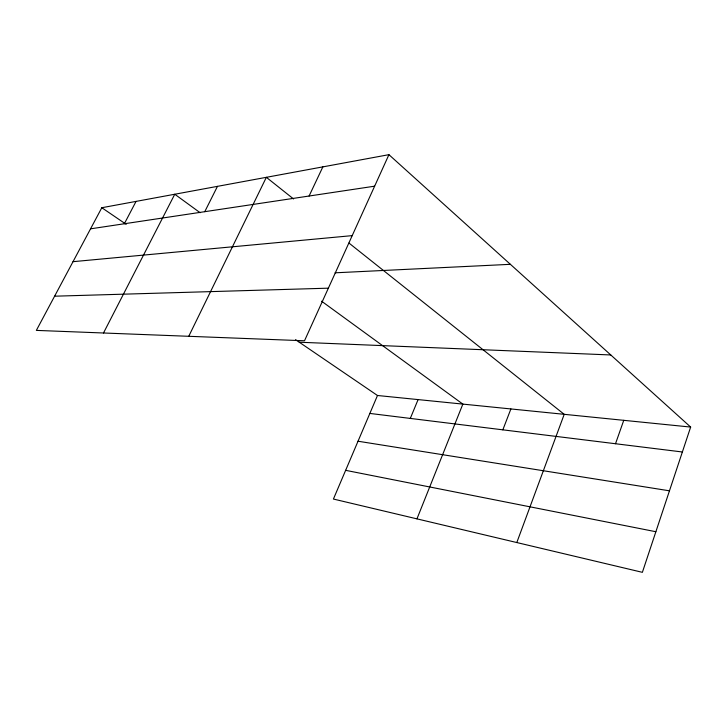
<?xml version="1.0" encoding="UTF-8"?>
<svg xmlns="http://www.w3.org/2000/svg" width="727" height="727" viewBox="0 0 727 727"><rect width="100%" height="100%" fill="white"/><g stroke="black" fill="none" stroke-linecap="round" stroke-linejoin="round"><path stroke-width="1.09" d="M690.65 427.067L642.377 572.331L333.42 499.049L377.486 395.497L690.65 427.067L388.927 154.669L101.816 207.722L36.35 330.394L304.504 340.781L388.927 154.669M615.505 443.743L623.757 420.324M516.806 542.551L564.216 414.326L348.978 243.063M502.839 429.839L510.89 408.947M416.953 518.86L462.854 404.103L321.57 301.187M410.31 418.416L418.089 399.596M309.093 196.026L322.861 166.874M188.747 336.301L266.355 177.315L293.554 198.962M204.76 211.684L217.473 186.348M103.498 332.993L174.762 194.245L200.125 212.72M124.335 223.762L136.058 201.397M90.548 228.832L374.632 186.185M73.027 261.675L352.204 235.63M335.038 272.816L510.39 264.319M54.598 296.198L328.368 288.174M299.26 342.217L610.771 354.958M369.852 413.427L682.371 451.985M358.029 441.225L669.467 490.816M345.643 470.333L655.872 531.728M101.816 207.722L126.189 224.325M295.544 339.682L377.486 395.497"/></g></svg>
